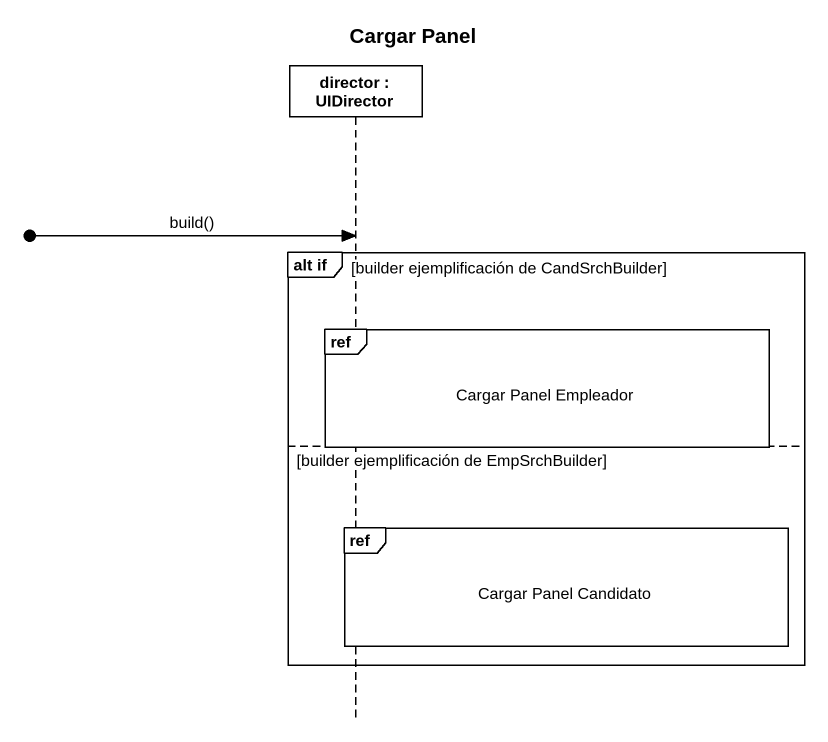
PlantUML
@startuml
title Cargar Panel
hide footbox
participant "director : UIDirector" as director

[o-> director : build()
group alt if [builder ejemplificación de CandSrchBuilder]
  ref over director : Cargar Panel Empleador
else builder ejemplificación de EmpSrchBuilder
  ref over director : Cargar Panel Candidato
end
@enduml
